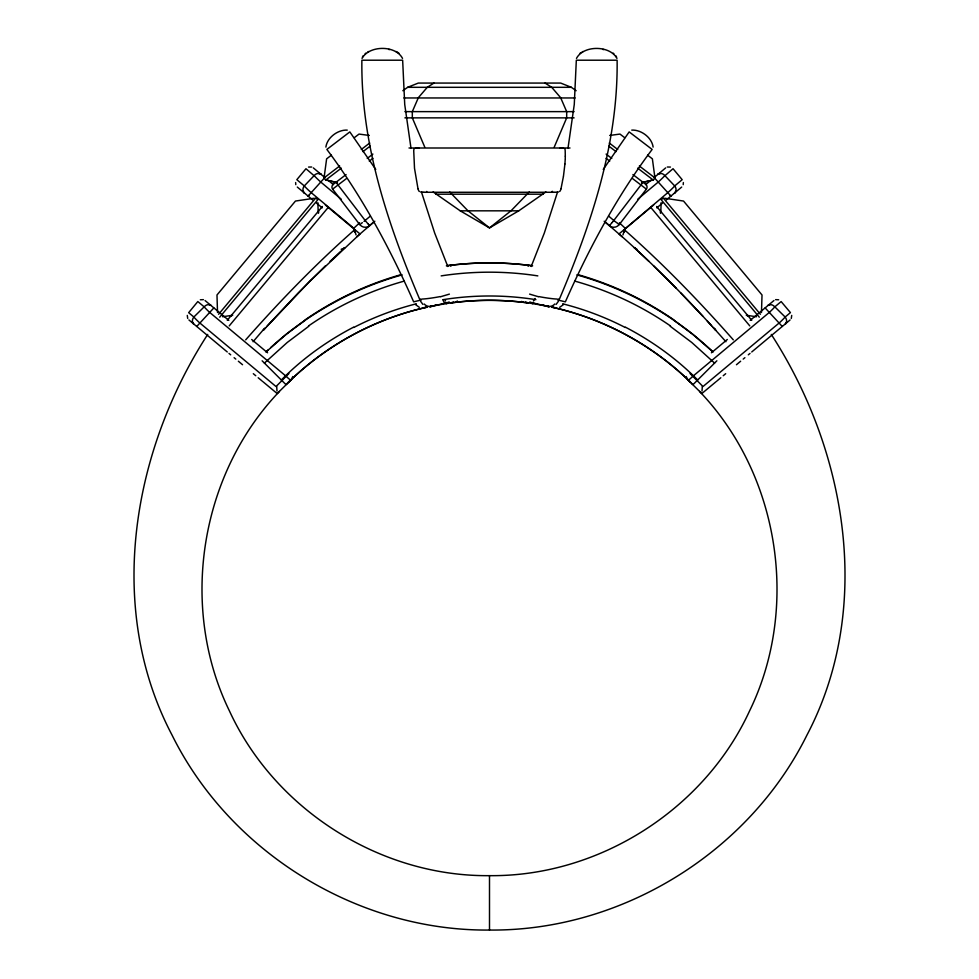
<?xml version="1.0" encoding="UTF-8"?>
<svg xmlns="http://www.w3.org/2000/svg" width="979" height="979" viewBox="0 0 979 979"><rect width="100%" height="100%" fill="white"/><g stroke="black" fill="none" stroke-linecap="round" stroke-linejoin="round"><path stroke-width="1.47" d="M565.299 156.102L565.189 150.729A3.635 1.383 -90 0 0 564.773 148.575M565.299 156.236L565.226 158.806M660.801 212.932L661.106 202.702M761.478 312.521L762.017 294.985L683.538 201.05L664.729 198.247M295.646 182.522L295.78 184.652M565.201 159.589L564.932 163.934M653.115 147.107C651.904 137.586 641.172 129.607 631.761 130.109M187.283 315.397L187.699 318.432M564.907 164.105L563.476 176.098M660.336 212.92L660.507 211.097M292.819 376.523L291.265 379.693L277.192 393.558M337.425 182.535L325.713 180.075L324.061 177.909L326.619 158.843L331.416 155.171M563.439 176.367L561.004 188.763M683.22 184.652L683.354 182.522M568.053 147.866L574.269 104.533L576.325 60.209L617.113 60.209C618.202 143.57 591.365 223.91 559.144 299.733M625.067 228.976L624.333 232.158M625.104 228.817L667.923 192.545A10.279 0.734 -41.7 0 0 674.715 185.912L682.179 179.683L673.038 168.718L664.08 176.428A10.365 0.734 -41.8 0 1 658.072 182.18L637.745 199.214M576.472 58.41C583.46 44.997 609.856 45.193 616.966 58.41M362.034 58.41C369.144 45.193 395.565 44.948 402.528 58.41M557.553 191.982L544.324 233.039L531.205 266.496M791.301 318.432L791.717 315.397M196.803 326.399L213.814 307.944M554.261 147.07L566.682 117.872L566.682 111.63L560.637 97.68L551.728 87.315L545.058 83.068M264.452 328.442L253.071 341.732M362.45 57.063L363.136 55.815M207.719 334.402C132.116 451.246 105.291 608.326 172.133 735.253C230.457 852.917 358.179 931.31 489.5 930.05C620.821 931.31 748.543 852.917 806.867 735.253C873.709 608.326 846.884 451.246 771.281 334.402M603.248 169.44L629.167 131.908L652.136 149.432C616.941 196.338 589.028 248.299 565.36 301.85L557.626 299.953M558.385 301.324L556.096 304.42M642.934 182.412L613.087 221.401M632.923 174.568L645.699 184.333A3.402 3.402 0 0 1 646.373 189.118L619.181 224.705M641.575 182.535L653.287 180.075L654.939 177.909L652.381 158.843L647.584 155.171M529.321 191.945L510.989 210.828L489.5 227.911L460.24 210.828L433.11 191.945M218.586 314.283L315.715 198.039L317.796 199.777L219.7 317.184M227.263 320.292L322.36 206.471M229.208 325.909L328.234 207.401M308.177 195.996L324.71 177.676M308.287 196.081L308.874 195.384M612.756 221.792L611.912 222.784M609.55 225.537L610.076 224.925M610.615 224.289L611.569 223.175M419.832 299.488L420.456 299.048M245.692 339.848C279.921 301.067 315.96 263.792 354.802 229.6M288.927 373.513L276.029 386.546L199.471 322.678A9.031 0.685 42.8 0 1 193.83 317L188.653 312.68L197.819 301.544L204.183 306.855A5.336 4.308 -49.2 0 1 210.938 305.399A5.336 4.332 -50.1 0 0 209.029 304.628M279.443 391.441C199.643 474.705 178.9 607.335 229.453 710.974C274.989 809.902 380.598 876.78 489.5 875.654C598.402 876.78 704.011 809.902 749.547 710.974C800.1 607.335 779.357 474.705 699.557 391.441M263.241 330.339L265.59 327.745M263.278 330.315L310.159 280.826L359.734 234.177M267.157 326.019L298.191 292.978L325.444 265.798M341.255 199.214L320.928 182.18A10.365 0.734 41.8 0 1 314.944 176.453L305.974 168.731L296.821 179.683L304.298 185.924L314.173 175.584A5.25 4.773 -50.6 0 1 321.234 174.409A5.25 4.773 -50.6 0 0 318.701 173.516M286.003 384.649L287.08 383.572M693.34 384.319L716.873 360.798M697.672 379.987C676.795 358.803 651.928 340.949 625.385 327.157M193.854 317.025L204.17 306.843M281.328 379.987C302.205 358.803 327.072 340.949 353.615 327.157M287.031 383.621L288.719 381.957M264.416 363.099L287.239 342.466L308.752 326.301M563.708 304.432L559.658 307.32M288.083 382.593C326.142 345.195 374.822 318.726 426.942 307.21M289.123 381.565L293.896 377.037M330.082 261.356L340.765 251.309M266.031 351.926L286.235 334.292L305.424 320.035M266.215 351.755L268.148 349.931M354.667 232.158L353.786 228.266L359.623 222.784M341.781 250.367L344.828 247.552L344.241 248.042M294.287 376.682C331.465 342.307 377.87 317.979 427.346 307.112M270.755 347.533C308.079 313.476 353.517 288.462 402.161 274.866M356.809 236.759L373.329 222.441M369.56 225.672L374.822 221.23M370.184 216.249L363.992 221.401M659.626 172.953L665.671 167.898M654.449 177.285L659.65 172.928M645.675 184.627L651.365 179.855M711.415 352.783L727.311 339.493M619.254 233.724L653.629 205.003M656.799 207.866L662.514 203.094M666.258 199.961L681.702 187.062M750.183 320.378L756.804 314.859M757.624 314.161L773.948 300.529M769.971 304.628A5.336 4.332 50.1 0 0 768.062 305.399A5.336 4.308 49.2 0 1 774.793 306.88L781.144 301.569L790.432 312.607L785.146 317.025A9.031 0.685 -42.8 0 1 779.529 322.678L702.971 386.546L690.073 373.513M723.236 375.728L725.684 373.697M736.453 364.726L740.65 361.214M743.196 359.097L744.897 357.678M748.311 354.826L750.024 353.395M751.737 351.963L790.077 319.949M702.078 393.338L716.004 381.749M716.812 381.088L720.813 377.747M449.679 191.945L468.011 210.828L489.5 227.911L518.76 210.828L545.89 191.945M365.167 53.649L365.803 53.16M360.933 223.726L362.328 222.674M354.227 137.745L359.036 134.074L369.303 135.457M324.061 177.909L339.676 165.989M361.288 149.469L369.695 143.044M325.713 180.075L341.328 168.143M362.94 151.635L370.148 146.128M346.077 174.568L333.301 184.333A3.402 3.402 0 0 0 332.627 189.118L359.819 224.705M367.223 158.427L372.889 154.082M332.652 189.106L346.309 178.68M369.279 161.119L372.962 158.317M402.846 90.717L407.643 87.315L418.302 83.068L560.698 83.068L571.357 87.315L576.154 90.717M344.021 248.189L342.258 249.033M580.106 53.16L580.78 52.719M433.942 83.068L427.272 87.315L418.363 97.68L412.318 111.63L412.318 117.872L424.739 147.07M429.793 306.904L447.574 302.535M582.236 51.887L583.007 51.508M367.969 51.887L368.765 51.508M437.185 304.995L436.01 305.338M430.234 306.721L432.62 305.962M449.214 301.96L448.125 302.34M449.398 294.116L440.574 296.735M435.141 305.228L435.924 304.995M200.328 299.782L203.399 299.647M528.88 265.37L528.501 265.48A7.183 3.084 -83.1 0 0 527.95 265.909M421.374 299.953L413.652 301.838C389.96 248.311 362.071 196.338 326.864 149.432L349.833 131.908L375.752 169.44M341.72 249.18L341.169 249.278M560.416 148.159L560.074 148.257A3.83 1.456 90 0 0 559.915 148.282M308.556 167.066L311.689 167.017M423.54 307.749L427.639 306.868M430.246 306.305L432.094 305.913M435.092 305.264L436.61 304.946M643.044 182.229L648.893 180.993M430.931 306.341L432.877 305.95M433.856 305.754L446.693 303.514A267.781 248.862 0 0 1 532.307 303.527L545.144 305.754M667.311 167.017L670.444 167.066M558.324 191.957L555.056 192.263M775.601 299.647L778.672 299.782M314.271 198.247L295.462 201.05L216.983 294.985L217.522 312.521M222.6 316.755L232.721 315.238M450.658 302.952L455.761 302.303A268.099 249.143 0 0 1 523.239 302.303L528.342 302.952M609.697 135.457L619.964 134.074L624.773 137.745M641.832 182.449L643.032 182.29M446.999 265.713L449.716 265.358A304.408 284.546 0 0 1 529.284 265.37L532.001 265.713M561.138 148.049L562.962 147.988M230.738 316.131L231.57 316.058M403.874 97.961L575.126 97.961M554.542 192.276L424.666 192.276M407.643 87.315L571.357 87.315M404.89 111.63L574.11 111.63M404.89 117.872L574.11 117.872M409.002 148L569.998 148M435.863 194.185L543.137 194.185M460.24 210.828L518.76 210.828M415.989 147.988L417.862 148.049M424.164 192.276L423.112 192.239M422.928 192.227L420.713 191.957M747.43 316.058L748.262 316.131M335.968 182.29L337.168 182.449M746.279 315.238L756.4 316.755M450.12 265.37L450.499 265.48A7.183 3.084 83.1 0 1 451.05 265.909M602.807 49.427L603.81 49.599M388.663 49.427L389.654 49.599M542.99 305.338L541.876 305.02M546.123 305.95L548.069 306.341M330.107 180.993L335.956 182.229M542.39 304.946L543.908 305.264M546.906 305.913L548.754 306.305M551.361 306.868L555.46 307.749M347.239 130.109C337.828 129.607 327.096 137.586 325.885 147.107M418.584 148.159L418.926 148.257A3.83 1.456 -90 0 1 419.085 148.282M551.654 307.112C601.375 318.04 648 342.552 685.276 377.209M552.058 307.21C603.7 318.628 651.965 344.706 689.877 381.565M538.426 296.735L529.602 294.116M543.076 304.995L543.859 305.228M576.839 274.866C627.551 289.038 674.776 315.642 712.969 351.926M636.803 249.058L634.979 248.189M546.38 305.962L548.766 306.721M531.426 302.535L549.207 306.904M530.875 302.34L529.786 301.96M419.342 307.32L415.292 304.432M395.993 51.508L396.764 51.887M765.186 307.944L782.197 326.399M558.544 299.048L559.168 299.488M397.523 52.279L398.894 53.16M673.576 320.035L692.765 334.292L712.785 351.755M670.248 326.301L691.761 342.466L714.584 363.099M634.82 248.079L634.172 247.552L637.219 250.367M617.211 223.077L614.384 220.924M618.948 224.399L617.676 223.42M609.305 143.044L617.712 149.469M639.324 165.989L654.939 177.909M608.852 146.128L616.06 151.635M637.672 168.143L653.287 180.075M606.111 154.082L611.777 158.427M606.038 158.317L609.721 161.119M632.691 178.68L646.348 189.106M614.004 220.618L608.816 216.249M613.197 53.16L613.833 53.649M276.922 393.338L262.996 381.749M253.316 373.697L255.764 375.728M258.187 377.747L262.188 381.088M227.263 351.963L188.923 319.949M228.976 353.395L230.689 354.826M234.103 357.678L235.804 359.097M238.35 361.214L242.547 364.726M313.329 167.898L319.374 172.953M319.35 172.928L324.551 177.285M327.635 179.855L333.325 184.627M353.786 228.266L311.077 192.545A10.279 0.734 41.7 0 1 304.285 185.912M325.371 205.003L359.746 233.724M297.298 187.062L312.742 199.961M316.486 203.094L322.201 207.866M205.052 300.529L221.376 314.161M222.196 314.859L228.817 320.378M251.689 339.493L267.585 352.783M604.178 221.23L609.44 225.672M605.671 222.441L622.191 236.759M624.198 229.6C663.04 263.792 699.079 301.067 733.308 339.848M619.266 234.177C657.203 267.573 692.447 303.906 725.928 341.732M637.904 250.991L648.918 261.356M685.63 377.539L687.76 379.546M619.377 222.784L625.214 228.266M688.066 379.828L690.403 382.079M653.556 265.798L676.318 288.389M774.83 306.843L785.146 317.025M690.281 381.957L691.969 383.621M691.92 383.572L692.997 384.649M285.66 384.319L262.127 360.798M701.772 393.534L687.735 379.693L686.181 376.523M680.809 292.978L702.898 316.278M674.702 185.924L664.827 175.584A5.25 4.773 50.6 0 0 657.766 174.409A5.25 4.773 50.6 0 1 660.299 173.516M707.254 320.99L711.586 325.738M713.153 327.463L715.759 330.339L714.548 328.442M367.957 223.787L365.534 220.948M368.177 224.044L369.45 225.537M422.904 304.42L420.615 301.324M365.363 220.74L336.066 182.412M670.823 195.996L654.29 177.676M670.125 195.384L670.713 196.081M760.414 314.283L663.285 198.039L661.204 199.777L759.3 317.184M656.64 206.471L751.737 320.292M650.766 207.401L749.792 325.909M615.864 55.815L616.55 57.063M447.795 266.496L434.676 233.039L421.447 191.982M419.856 299.733C387.623 223.91 360.823 143.57 361.875 60.209L402.65 60.209L404.731 104.533L410.947 147.866M414.227 148.575A3.635 1.383 -90 0 0 413.725 150.68L414.509 168.315L417.996 188.763M318.493 211.097L318.664 212.92M317.894 202.702L318.199 212.932M489.5 875.667L489.5 930.026M304.408 193.096A5.238 4.785 -49.8 0 1 304.347 185.973M356.062 234.911A8.652 1.713 80.2 0 1 355.059 231.399M304.518 193.193A5.238 4.785 -49.8 0 1 303.331 191.419M204.134 306.806A9.08 0.698 43 0 0 209.641 312.374L286.333 376.438A6.412 0.685 45.5 0 0 290.714 379.864M193.891 317.049A5.311 4.43 -50.1 0 0 193.683 324A5.311 4.393 -50.2 0 1 192.692 322.556M277.02 391.062A7.685 0.673 87.8 0 1 276.727 386.57M774.866 306.806A9.08 0.698 -43 0 1 769.359 312.374L692.667 376.438A6.412 0.685 -45.5 0 1 688.286 379.864M785.109 317.049A5.311 4.43 50.1 0 1 785.317 324A5.311 4.393 50.2 0 0 786.308 322.556M702.273 386.57A7.685 0.673 -87.8 0 1 701.98 391.062M674.653 185.973A5.238 4.785 49.8 0 1 674.592 193.096M623.941 231.399A8.652 1.713 -80.2 0 1 622.938 234.911M675.669 191.419A5.238 4.785 49.8 0 1 674.482 193.193M562.619 303.796A296.796 293.198 -27.7 0 1 625.226 327.476M543.076 305.154A11.222 8.15 -70 0 1 541.717 305.044M577.94 274.634A328.785 325.615 -35.1 0 1 673.736 319.79M574.881 281.132A321.993 318.946 -37.1 0 1 670.493 325.958M353.774 327.476A296.796 293.198 27.7 0 1 416.381 303.796M437.283 305.044A11.222 8.15 70 0 1 435.924 305.154M305.264 319.79A328.785 325.615 35.1 0 1 401.06 274.634M308.507 325.958A321.993 318.946 37.1 0 1 404.119 281.132M441.174 275.882A296.735 276.629 0 0 1 537.826 275.882M442.961 299.855A7.159 3.096 81.4 0 0 445.849 303.453L446.204 303.527A6.865 3.17 -73.1 0 0 446.62 303.747M443.095 299.672A274.793 256.168 0 0 1 535.905 299.672M535.158 298.522A7.159 2.276 -61.8 0 1 533.359 300.994M453.289 301.948A7.012 6.559 82.4 0 1 450.621 302.768M528.354 302.756A7.012 6.547 -82.2 0 1 525.699 301.948M554.763 304.004A7.171 6.718 -78 0 1 548.093 306.231M430.907 306.231A7.171 6.718 78.1 0 1 424.237 304.004M533.873 303.135A7.159 3.096 -81.4 0 1 533.151 303.453L532.845 303.514A6.865 3.17 73.1 0 1 532.38 303.747M532.625 303.098A6.865 2.839 57.1 0 1 532.111 302.915M445.641 300.994A7.159 2.276 61.8 0 1 445.176 300.443M446.889 302.915A6.865 2.839 -57.1 0 1 446.375 303.098M523.251 302.083A6.988 2.998 -83.4 0 1 522.541 301.862M456.483 301.973A6.988 3.096 78 0 1 455.724 301.911M457.266 300.945A6.988 2.998 83.4 0 1 455.749 302.083M523.275 301.911A6.988 3.096 -78 0 1 521.574 301.385M450.511 265.811A7.183 3.488 -79.8 0 1 451.074 265.566M527.926 265.566A7.183 3.488 79.8 0 1 528.489 265.811M446.363 265.798A304.041 284.204 0 0 1 532.637 265.798M619.083 224.632A6.939 6.633 37.2 0 1 609.379 225.745M426.746 191.431A3.818 1.456 90 0 1 426.416 192.202M419.355 191.541A8.321 3.17 90 0 1 417.984 188.776M561.016 188.776A8.321 3.17 -90 0 1 559.645 191.541M369.621 225.745A6.939 6.633 -37.2 0 1 359.917 224.632M557.284 299.06A18.76 1.64 10.2 0 1 538.744 296.576M440.256 296.576A18.76 1.64 -10.2 0 1 421.716 299.06M552.254 191.431A3.818 1.456 -90 0 0 552.584 192.202A3.818 1.456 90 0 1 552.254 191.431"/></g></svg>
